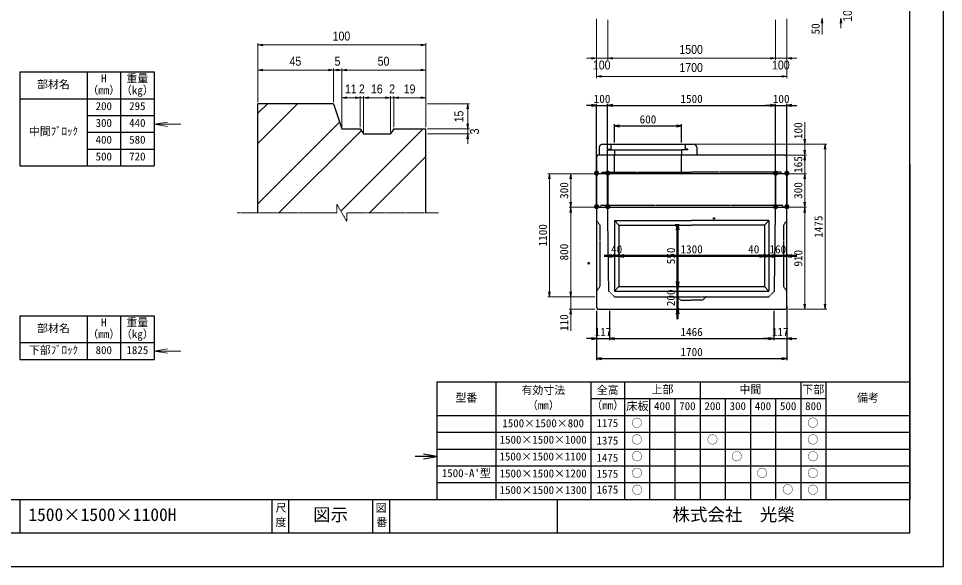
# Model space of a CAD drawing. Units: millimetres, scale not verified. Extents: x -210 to 210, y -148 to 148.
# Drawn here: x -65.4 to 210, y -148.5 to 14.7 of the extents above; entities that cross this region are included whole.
import ezdxf
from ezdxf.enums import TextEntityAlignment as Align

# ---------------------------------------------------------------- set-up
doc = ezdxf.new("R2010")
doc.units = ezdxf.units.MM
doc.header["$PDMODE"] = 32
doc.header["$PDSIZE"] = 0.5
doc.linetypes.add('USER1', pattern=[12.95, 6.35, -3.175, 0.25, -3.175])
doc.linetypes.add('USER2', pattern=[4.7625, 3.175, -1.5875])
doc.layers.add('0-0', color=7, linetype='Continuous')
for name, color, linetype, lineweight in [('0-1_0', 9, 'Continuous', 25), ('0-2_dims', 2, 'Continuous', 13), ('0-3_pen1実線', 4, 'Continuous', 13), ('0-4_pen3実線', 7, 'Continuous', 25), ('0-5_pen4実線', 6, 'Continuous', 25), ('0-6_pen1一点', 4, 'USER1', 13), ('0-7_pen2破線', 3, 'USER2', 25), ('0-8_鉄筋１', 7, 'Continuous', 50)]:
    doc.layers.add(name, color=color, linetype=linetype, lineweight=lineweight)
doc.styles.add('ＭＳ ゴシック', font='')
doc.styles.add('ＭＳ Ｐゴシック', font='')
doc.styles.get('ＭＳ ゴシック').set_extended_font_data('MS Gothic')
doc.styles.get('ＭＳ Ｐゴシック').set_extended_font_data('MS PGothic')

# ---------------------------------------------------------------- blocks, each defined once
blk = doc.blocks.new('部分図 1')
at = {"layer": '0-1_0'}
blk.add_lwpolyline([(0, 0), (12600, 0), (12600, 8910), (0, 8910)], close=True, dxfattribs=at)
at = {"layer": '0-2_dims'}
for p, q in [((9500, 4895), (9500, 4527)), ((9500, 4895), (9500, 4365)), ((9600, 4885), (9600, 4527)), ((9600, 4885), (9600, 4527)), ((11100, 4885), (11100, 4527)), ((11100, 4885), (11100, 4527)), ((11200, 4895), (11200, 4527)), ((11200, 4895), (11200, 4365)), ((11683, 4900), (11683, 4810)), ((6475.03, 4150.99), (6475.03, 4676.54)), ((6475.03, 4661.54), (7975.03, 4661.54)), ((7975.03, 3925.99), (7975.03, 4676.54)), ((9500, 4542), (9410, 4542)), ((9600, 4542), (9500, 4542)), ((9600, 4542), (9690, 4542)), ((9600, 4542), (11100, 4542)), ((11100, 4542), (11010, 4542)), ((11100, 4542), (11200, 4542)), ((11200, 4542), (11290, 4542)), ((6475.03, 4150.99), (6475.03, 4451.54)), ((7150.03, 4436.54), (6475.03, 4436.54)), ((7150.03, 4150.99), (7150.03, 4451.54)), ((7150.03, 4150.99), (7150.03, 4451.54)), ((7150.03, 4436.54), (7225.03, 4436.54)), ((7225.03, 3925.99), (7225.03, 4451.54)), ((7225.03, 3925.99), (7225.03, 4451.54)), ((7975.03, 4436.54), (7225.03, 4436.54)), ((7975.03, 3925.99), (7975.03, 4451.54)), ((9500, 4380), (11200, 4380)), ((7225.03, 3925.99), (7225.03, 4203.77)), ((7390.03, 4188.77), (7225.03, 4188.77)), ((7390.03, 4188.77), (7300.03, 4188.77)), ((7390.03, 3925.99), (7390.03, 4203.77)), ((7390.03, 3925.99), (7390.03, 4203.77)), ((7390.03, 4188.77), (7420.03, 4188.77)), ((7420.03, 3884.74), (7420.03, 4203.77)), ((7420.03, 3880.99), (7420.03, 4203.77)), ((7420.03, 4188.77), (7510.03, 4188.77)), ((7420.03, 4188.77), (7660.03, 4188.77)), ((7660.03, 4188.77), (7570.03, 4188.77)), ((7660.03, 3880.99), (7660.03, 4203.77)), ((7660.03, 3880.99), (7660.03, 4203.77)), ((7660.03, 4188.77), (7690.03, 4188.77)), ((7690.03, 3925.99), (7690.03, 4203.77)), ((7690.03, 3925.99), (7690.03, 4203.77)), ((7690.03, 4188.77), (7780.03, 4188.77)), ((7690.03, 4188.77), (7975.03, 4188.77)), ((7975.03, 3925.99), (7975.03, 4203.77)), ((7990.03, 4135.99), (8365.12, 4135.99)), ((8350.12, 4135.99), (8350.12, 3910.99)), ((8350.12, 3910.99), (8350.12, 4000.99)), ((7990.03, 3910.99), (8365.12, 3910.99)), ((7990.03, 3910.99), (8365.12, 3910.99)), ((8350.12, 3910.99), (8350.12, 3865.99)), ((7990.03, 3865.99), (8365.12, 3865.99)), ((8350.12, 3865.99), (8350.12, 3775.99))]:
    blk.add_line(p, q, dxfattribs=at)
at = {"layer": '0-2_dims', "lineweight": 18}
for p, q in [((11516, 4900), (11516, 4755)), ((11361, 3775), (11361, 3970)), ((5548.7, 3952), (5788, 3952)), ((10380, 3775), (11376, 3775)), ((10410, 3775), (11557, 3775)), ((11361, 3775), (11361, 3675)), ((11361, 3675), (11361, 3765)), ((11542, 3775), (11542, 2300)), ((11205, 3675), (11376, 3675)), ((11205, 3675), (11376, 3675)), ((11361, 3675), (11361, 3585)), ((11361, 3675), (11361, 3510)), ((9470, 3510), (9065, 3510)), ((9080, 3510), (9080, 2410)), ((9485, 3510), (9255, 3510)), ((9270, 3510), (9270, 3210)), ((11205, 3510), (11376, 3510)), ((11205, 3510), (11376, 3510)), ((11361, 3510), (11361, 3420)), ((11361, 3510), (11361, 3210)), ((9485, 3210), (9255, 3210)), ((9470, 3210), (9255, 3210)), ((9270, 3210), (9270, 2410)), ((11215, 3210), (11376, 3210)), ((11230, 3210), (11376, 3210)), ((11361, 3210), (11361, 2300)), ((9270, 2410), (9270, 2500)), ((9470, 2410), (9065, 2410)), ((9485, 2410), (9255, 2410)), ((9485, 2410), (9255, 2410)), ((9270, 2410), (9270, 2300)), ((9485, 2300), (9255, 2300)), ((9270, 2300), (9270, 2105)), ((11215, 2300), (11376, 2300)), ((11230, 2300), (11557, 2300)), ((5548.7, 1925.44), (5788, 1925.44))]:
    blk.add_line(p, q, dxfattribs=at)
for points in [[(11523.5, 4855), (11516, 4900), (11508.5, 4855)], [(5668.7, 3972), (5548.7, 3952), (5668.7, 3932)], [(11353.5, 3820), (11361, 3775), (11368.5, 3820)], [(11353.5, 3720), (11361, 3675), (11368.5, 3720)], [(11549.5, 3730), (11542, 3775), (11534.5, 3730)], [(11368.5, 3630), (11361, 3675), (11353.5, 3630)], [(9087.5, 3465), (9080, 3510), (9072.5, 3465)], [(9277.5, 3465), (9270, 3510), (9262.5, 3465)], [(11368.5, 3465), (11361, 3510), (11353.5, 3465)], [(11368.5, 3465), (11361, 3510), (11353.5, 3465)], [(9262.5, 3255), (9270, 3210), (9277.5, 3255)], [(11353.5, 3255), (11361, 3210), (11368.5, 3255)], [(9277.5, 3165), (9270, 3210), (9262.5, 3165)], [(11368.5, 3165), (11361, 3210), (11353.5, 3165)], [(9072.5, 2455), (9080, 2410), (9087.5, 2455)], [(9262.5, 2455), (9270, 2410), (9277.5, 2455)], [(9262.5, 2455), (9270, 2410), (9277.5, 2455)], [(11353.5, 2345), (11361, 2300), (11368.5, 2345)], [(11534.5, 2345), (11542, 2300), (11549.5, 2345)], [(9277.5, 2255), (9270, 2300), (9262.5, 2255)], [(5668.7, 1945.44), (5548.7, 1925.44), (5668.7, 1905.44)]]:
    blk.add_lwpolyline(points, dxfattribs=at)
at = {"layer": '0-2_dims'}
for points in [[(11690.5, 4855), (11683, 4900), (11675.5, 4855)], [(6520.03, 4669.04), (6475.03, 4661.54), (6520.03, 4654.04)], [(7930.03, 4654.04), (7975.03, 4661.54), (7930.03, 4669.04)], [(9455, 4534.5), (9500, 4542), (9455, 4549.5)], [(9645, 4549.5), (9600, 4542), (9645, 4534.5)], [(9645, 4549.5), (9600, 4542), (9645, 4534.5)], [(11055, 4534.5), (11100, 4542), (11055, 4549.5)], [(11055, 4534.5), (11100, 4542), (11055, 4549.5)], [(11245, 4549.5), (11200, 4542), (11245, 4534.5)], [(6520.03, 4444.04), (6475.03, 4436.54), (6520.03, 4429.04)], [(7105.03, 4429.04), (7150.03, 4436.54), (7105.03, 4444.04)], [(7195.03, 4444.04), (7150.03, 4436.54), (7195.03, 4429.04)], [(7180.03, 4429.04), (7225.03, 4436.54), (7180.03, 4444.04)], [(7270.03, 4444.04), (7225.03, 4436.54), (7270.03, 4429.04)], [(7930.03, 4429.04), (7975.03, 4436.54), (7930.03, 4444.04)], [(9545, 4387.5), (9500, 4380), (9545, 4372.5)], [(11155, 4372.5), (11200, 4380), (11155, 4387.5)], [(7270.03, 4196.27), (7225.03, 4188.77), (7270.03, 4181.27)], [(7345.03, 4181.27), (7390.03, 4188.77), (7345.03, 4196.27)], [(7345.03, 4181.27), (7390.03, 4188.77), (7345.03, 4196.27)], [(7465.03, 4196.27), (7420.03, 4188.77), (7465.03, 4181.27)], [(7465.03, 4196.27), (7420.03, 4188.77), (7465.03, 4181.27)], [(7615.03, 4181.27), (7660.03, 4188.77), (7615.03, 4196.27)], [(7615.03, 4181.27), (7660.03, 4188.77), (7615.03, 4196.27)], [(7735.03, 4196.27), (7690.03, 4188.77), (7735.03, 4181.27)], [(7735.03, 4196.27), (7690.03, 4188.77), (7735.03, 4181.27)], [(7930.03, 4181.27), (7975.03, 4188.77), (7930.03, 4196.27)], [(8357.62, 4090.99), (8350.12, 4135.99), (8342.62, 4090.99)], [(8342.62, 3955.99), (8350.12, 3910.99), (8357.62, 3955.99)], [(8342.62, 3955.99), (8350.12, 3910.99), (8357.62, 3955.99)], [(8357.62, 3820.99), (8350.12, 3865.99), (8342.62, 3820.99)]]:
    blk.add_lwpolyline(points, dxfattribs=at)
at = {"layer": '0-3_pen1実線'}
for p, q in [((6475.03, 4050.36), (6560.66, 4135.99)), ((6475.03, 3780.95), (6830.07, 4135.99)), ((6475.03, 3242.14), (7204.74, 3971.85)), ((6663.29, 3160.99), (7399.33, 3897.03)), ((7216.64, 3175.52), (7952.11, 3910.99)), ((10260, 3722.02), (10262.98, 3725)), ((7471.51, 3160.99), (7975.03, 3664.51))]:
    blk.add_line(p, q, dxfattribs=at)
at = {"layer": '0-4_pen3実線'}
for p, q in [((4948.7, 4421), (4948.7, 3581)), ((5248.7, 4421), (5248.7, 3581)), ((4348.7, 4181), (5548.7, 4181)), ((6475.03, 3160.99), (6475.03, 4135.99)), ((7150.03, 4135.99), (6475.03, 4135.99)), ((9500, 3226), (9500, 4135)), ((9599.8, 3229.5), (9599.8, 4135)), ((9599.8, 3229.5), (9599.8, 4135)), ((11099.79, 3229.5), (11099.79, 4135)), ((11099.79, 3229.5), (11099.79, 4135)), ((11200, 3224.69), (11200, 4135)), ((9500, 4120), (9410, 4120)), ((9500, 4120), (9599.8, 4120)), ((9599.8, 4120), (9689.8, 4120)), ((9599.8, 4120), (11099.79, 4120)), ((11099.79, 4120), (11009.79, 4120)), ((11099.79, 4120), (11200, 4120)), ((11200, 4120), (11290, 4120)), ((4948.7, 4031), (5548.7, 4031)), ((7690.03, 3910.99), (7660.03, 3865.99)), ((7690.03, 3910.99), (7975.03, 3910.99)), ((7975.03, 3160.99), (7975.03, 3910.99)), ((9660, 3790), (9660, 3952)), ((9660, 3937), (10260, 3937)), ((10260, 3790), (10260, 3952)), ((4948.7, 3881), (5548.7, 3881)), ((4948.7, 3731), (5548.7, 3731)), ((9525, 3745), (9525, 3675)), ((9555, 3775), (10365, 3775)), ((10395, 3745), (10395, 3675)), ((9510, 3675), (9500, 3665)), ((9500, 3665), (9500, 3510)), ((11190, 3675), (9510, 3675)), ((11190, 3675), (11200, 3665)), ((11200, 3510), (11200, 3665)), ((11200, 3510), (9500, 3510)), ((11200, 3510), (11200, 3210)), ((9500, 3211), (9500, 2311)), ((11200, 2311), (11200, 3211)), ((9660, 3091), (10350, 3091)), ((9660, 3091), (9660, 2461)), ((9700, 3051), (9660, 3091)), ((11040, 3091), (10350, 3091)), ((11000, 3051), (11040, 3091)), ((11040, 3091), (11040, 2461)), ((9700, 3051), (9700, 2501)), ((9700, 3051), (10350, 3051)), ((11000, 3051), (10350, 3051)), ((11000, 3051), (11000, 2501)), ((9700, 2501), (9660, 2461)), ((9700, 2501), (10350, 2501)), ((10350, 2501), (11000, 2501)), ((11000, 2501), (11040, 2461)), ((9660, 2461), (10350, 2461)), ((10350, 2461), (11039.34, 2461.66)), ((11200, 2330), (11200, 2022)), ((4948.7, 2240.74), (4948.7, 1850.74)), ((5248.7, 2240.74), (5248.7, 1850.74)), ((9500, 2311), (9510, 2301)), ((9500, 2286), (9500, 2022)), ((9510, 2301), (11190, 2301)), ((9616.8, 2286), (9616.8, 2022)), ((9616.8, 2286), (9616.8, 2022)), ((11083, 2286), (11083, 2022)), ((11083, 2286), (11083, 2022)), ((11200, 2311), (11190, 2301)), ((9500, 2205), (9500, 1843)), ((11200, 2180), (11200, 1843)), ((4348.7, 2000.74), (5548.7, 2000.74)), ((9500, 2037), (9410, 2037)), ((9500, 2037), (9616.8, 2037)), ((9616.8, 2037), (9706.8, 2037)), ((9616.8, 2037), (11083, 2037)), ((11083, 2037), (10993, 2037)), ((11083, 2037), (11200, 2037)), ((11200, 2037), (11290, 2037)), ((9500, 1858), (11200, 1858)), ((8600, 1650), (8600, 600)), ((9450, 1650), (9450, 600)), ((9750, 1650), (9750, 600)), ((10425, 1650), (10425, 600)), ((11325, 1650), (11325, 600)), ((11550, 1650), (11550, 600)), ((9453.73, 1500), (11550, 1500)), ((9975, 1500), (9975, 600)), ((10200, 1500), (10200, 600)), ((10650, 1500), (10650, 600)), ((10875, 1500), (10875, 600)), ((11100, 1500), (11100, 600)), ((8075, 1350), (12300, 1350)), ((8075, 1200), (12300, 1200)), ((8075, 1050), (12300, 1050)), ((8075, 983), (7880, 983)), ((8075, 900), (12300, 900)), ((8075, 750), (12300, 750)), ((4350, 600), (4350, 300)), ((6750, 600), (6750, 300)), ((7650, 600), (7650, 300))]:
    blk.add_line(p, q, dxfattribs=at)
for points in [[(7150.03, 4135.99), (7225.03, 3910.99), (7390.03, 3910.99), (7420.03, 3865.99), (7660.03, 3865.99)], [(9455, 4112.5), (9500, 4120), (9455, 4127.5)], [(9644.8, 4127.5), (9599.8, 4120), (9644.8, 4112.5)], [(9644.8, 4127.5), (9599.8, 4120), (9644.8, 4112.5)], [(11054.79, 4112.5), (11099.79, 4120), (11054.79, 4127.5)], [(11054.79, 4112.5), (11099.79, 4120), (11054.79, 4127.5)], [(11245, 4127.5), (11200, 4120), (11245, 4112.5)], [(9705, 3944.5), (9660, 3937), (9705, 3929.5)], [(10215, 3929.5), (10260, 3937), (10215, 3944.5)], [(9500, 3510), (9500, 3210), (11200, 3210)], [(9455, 2029.5), (9500, 2037), (9455, 2044.5)], [(9661.8, 2044.5), (9616.8, 2037), (9661.8, 2029.5)], [(9661.8, 2044.5), (9616.8, 2037), (9661.8, 2029.5)], [(11038, 2029.5), (11083, 2037), (11038, 2044.5)], [(11038, 2029.5), (11083, 2037), (11038, 2044.5)], [(11245, 2044.5), (11200, 2037), (11245, 2029.5)], [(9545, 1865.5), (9500, 1858), (9545, 1850.5)], [(11155, 1850.5), (11200, 1858), (11155, 1865.5)], [(7955, 963), (8075, 983), (7955, 1003)]]:
    blk.add_lwpolyline(points, dxfattribs=at)
blk.add_circle((10549.9, 3111.1), 5.6, dxfattribs=at)
for centre, start, end in [((9555, 3745), 90, 180), ((10365, 3745), 0, 90)]:
    blk.add_arc(centre, 30, start, end, dxfattribs=at)
blk.add_point((9429.61, 2710.71), dxfattribs=at)
at = {"layer": '0-5_pen4実線'}
for p, q in [((4348.7, 4421), (5548.7, 4421)), ((4348.7, 4421), (4348.7, 3581)), ((5548.7, 4421), (5548.7, 3581)), ((4348.7, 3581), (5548.7, 3581)), ((12300, 3594.97), (12300, 2094.97)), ((4348.7, 2240.74), (5548.7, 2240.74)), ((4348.7, 2240.74), (4348.7, 1850.74)), ((5548.7, 2240.74), (5548.7, 1850.74)), ((12300, 2100), (12300, 600)), ((4348.7, 1850.74), (5548.7, 1850.74)), ((8075, 1650), (12300, 1650)), ((8075, 1650), (8075, 600)), ((300, 600), (12300, 600)), ((6600, 600), (6600, 300)), ((7500, 600), (7500, 300)), ((9150, 600), (9150, 300))]:
    blk.add_line(p, q, dxfattribs=at)
blk.add_lwpolyline([(300, 300), (12300, 300), (12300, 8610), (300, 8610)], close=True, dxfattribs=at)
at = {"layer": '0-6_pen1一点'}
for p, q in [((7181.73, 3160.99), (7181.73, 3235.99)), ((7268.33, 3085.99), (7181.73, 3235.99)), ((7181.73, 3160.99), (6287.53, 3160.99)), ((8087.53, 3160.99), (7268.33, 3160.99)), ((7268.33, 3160.99), (7268.33, 3085.99))]:
    blk.add_line(p, q, dxfattribs=at)
at = {"layer": '0-7_pen2破線'}
for p, q in [((9604, 3731), (9628, 3731)), ((9604, 3731), (9604, 3725)), ((9604, 3725), (10257.02, 3725)), ((9628, 3775), (9628, 3731)), ((9660, 3725), (9660, 3675)), ((10316, 3725), (10260, 3725)), ((10260, 3725), (10260, 3675)), ((10292, 3775), (10292, 3731)), ((10316, 3731), (10292, 3731)), ((10316, 3731), (10316, 3725)), ((9660, 3510), (9660, 3675)), ((10260, 3510), (10260, 3675)), ((9545, 3510), (9550, 3525)), ((9550, 3525), (10350, 3525)), ((9600, 3510), (9600, 3225)), ((11100, 3510), (11100, 3225)), ((9530, 3210), (9535, 3225)), ((10350, 3225), (9535, 3225)), ((11165, 3225), (10350, 3225)), ((11170, 3210), (11165, 3225)), ((9610, 2461), (9600, 3211)), ((11090, 2461), (11099.8, 3211)), ((9500, 3091), (9530, 3051)), ((11200, 3091), (11170, 3051)), ((9530, 3051), (9530, 2501)), ((11170, 3051), (11170, 2501)), ((9530, 2501), (9500, 2461)), ((11170, 2501), (11200, 2461)), ((9660, 2411), (9610, 2461)), ((9660, 2411), (10350, 2411)), ((10220, 2411), (10250, 2381)), ((10350, 2411), (11040, 2411)), ((10480, 2411), (10450, 2381)), ((11040, 2411), (11090, 2461)), ((10250, 2381), (10350, 2381)), ((10450, 2381), (10350, 2381))]:
    blk.add_line(p, q, dxfattribs=at)
blk.add_lwpolyline([(11155, 3510), (11150, 3525), (10350, 3525)], dxfattribs=at)
at = {"layer": '0-8_鉄筋１'}
for p, q in [((10202.5, 3051), (10239, 3051)), ((10224, 3051), (10224, 2501)), ((9660, 2776), (9570, 2776)), ((9660, 2776), (9660, 2791)), ((9660, 2776), (9700, 2776)), ((9700, 2776), (9700, 2791)), ((9700, 2776), (9700, 2791)), ((9700, 2776), (9790, 2776)), ((9700, 2776), (11000, 2776)), ((11000, 2776), (10855, 2776)), ((11040, 2776), (10950, 2776)), ((11000, 2776), (11000, 2791)), ((11000, 2776), (11000, 2791)), ((11000, 2776), (11040, 2776)), ((11040, 2776), (11040, 2791)), ((11040, 2776), (11040, 2791)), ((11040, 2776), (11130, 2776)), ((11040, 2776), (11200, 2776)), ((11200, 2776), (11200, 2791)), ((11200, 2776), (11290, 2776)), ((10224, 2501), (10224, 2591)), ((10224, 2501), (10239, 2501)), ((10224, 2501), (10239, 2501)), ((10224, 2501), (10224, 2301)), ((10224, 2301), (10239, 2301)), ((10224, 2301), (10224, 2211))]:
    blk.add_line(p, q, dxfattribs=at)
for points in [[(10231.5, 3006), (10224, 3051), (10216.5, 3006)], [(9615, 2768.5), (9660, 2776), (9615, 2783.5)], [(9745, 2783.5), (9700, 2776), (9745, 2768.5)], [(9745, 2783.5), (9700, 2776), (9745, 2768.5)], [(10955, 2768.5), (11000, 2776), (10955, 2783.5)], [(10955, 2768.5), (11000, 2776), (10955, 2783.5)], [(10995, 2768.5), (11040, 2776), (10995, 2783.5)], [(11085, 2783.5), (11040, 2776), (11085, 2768.5)], [(11245, 2783.5), (11200, 2776), (11245, 2768.5)], [(10216.5, 2546), (10224, 2501), (10231.5, 2546)], [(10216.5, 2546), (10224, 2501), (10231.5, 2546)], [(10231.5, 2256), (10224, 2301), (10216.5, 2256)]]:
    blk.add_lwpolyline(points, dxfattribs=at)
at = {"layer": '0-2_dims', "color": 7, "style": 'ＭＳ Ｐゴシック', "width": 0.9}
for s, p in [('100', (11807.09, 4868.18)), ('15', (8335.12, 3968.95)), ('3', (8474.21, 3861.22))]:
    blk.add_text(s, height=79.98, rotation=90, dxfattribs=at).set_placement(p, align=Align.BOTTOM_LEFT)
at = {"layer": '0-2_dims', "color": 7, "style": 'ＭＳ ゴシック'}
for s, p in [('50', (11515.5, 4755)), ('100', (11360.5, 3820)), ('165', (11360.5, 3517.5)), ('300', (9269.5, 3285)), ('300', (11360.5, 3285)), ('1475', (11541.5, 2937.5)), ('1100', (9079.5, 2860)), ('800', (9269.5, 2735)), ('910', (11360.5, 2680)), ('110', (9269.5, 2105))]:
    blk.add_text(s, height=73.31, rotation=90, dxfattribs=at).set_placement(p, align=Align.BOTTOM_LEFT)
at = {"layer": '0-2_dims', "color": 7, "style": 'ＭＳ Ｐゴシック', "width": 0.9}
for s, p in [('100', (7143.21, 4676.54)), ('1500', (10240.91, 4557)), ('45', (6757.98, 4451.54)), ('5', (7160.26, 4451.54)), ('50', (7545.48, 4451.54)), ('100', (9468.18, 4417.91)), ('1700', (10240.91, 4395)), ('100', (11068.18, 4417.91)), ('11', (7252.98, 4203.77)), ('2', (7377.76, 4203.77)), ('16', (7485.48, 4203.77)), ('2', (7647.76, 4203.77)), ('19', (7777.98, 4203.77))]:
    blk.add_text(s, height=79.98, dxfattribs=at).set_placement(p, align=Align.BOTTOM_LEFT)
at = {"layer": '0-4_pen3実線', "style": 'ＭＳ ゴシック'}
for s, height, p in [('H', 71.47, (5074.33, 4304.75)), ('重量', 71.47, (5301.22, 4304.76)), ('部材名', 71.47, (4502.47, 4252.26)), ('（mm）', 71.49, (4952.43, 4199.74)), ('（kg）', 71.49, (5252.43, 4199.74)), ('100', 73.31, (9474.9, 4120.5)), ('1500', 73.31, (10249.8, 4120.5)), ('100', 73.31, (11074.9, 4120.5)), ('200', 71.47, (5025.59, 4057.26)), ('295', 71.47, (5325.59, 4057.26)), ('300', 71.47, (5025.59, 3907.26)), ('440', 71.46, (5325.6, 3907.27)), ('600', 73.31, (9885, 3937.5)), ('中間ﾌﾞﾛｯｸ', 71.48, (4429.34, 3832.25)), ('400', 71.46, (5025.6, 3757.27)), ('580', 71.48, (5325.58, 3757.25)), ('500', 71.47, (5025.59, 3607.26)), ('720', 71.48, (5325.58, 3607.25)), ('部材名', 71.47, (4502.47, 2072)), ('H', 71.47, (5074.33, 2124.49)), ('重量', 71.47, (5301.22, 2124.5)), ('（mm）', 71.49, (4952.43, 2019.48)), ('（kg）', 71.49, (5252.43, 2019.48)), ('117', 73.31, (9483.4, 2037.5)), ('1466', 73.31, (10249.9, 2037.5)), ('117', 73.31, (11066.5, 2037.5)), ('下部ﾌﾞﾛｯｸ', 71.48, (4429.34, 1876.99)), ('800', 71.47, (5025.59, 1877)), ('1825', 71.47, (5301.21, 1877)), ('1700', 73.31, (10250, 1858.5)), ('有効寸法', 71.47, (8830.03, 1518.76)), ('全高', 71.47, (9502.52, 1518.76)), ('上部', 71.51, (9992.46, 1526.23)), ('中間', 71.46, (10777.52, 1526.26)), ('下部', 71.52, (11339.95, 1526.23)), ('型番', 71.47, (8240.02, 1451.26)), ('（mm）', 71.49, (8878.73, 1383.74)), ('（mm）', 71.49, (9453.73, 1383.74)), ('備考', 71.45, (11827.54, 1451.27)), ('床板', 73.31, (9766, 1375)), ('400', 71.46, (10014.4, 1376.27)), ('700', 71.48, (10239.37, 1376.25)), ('200', 71.47, (10464.39, 1376.26)), ('300', 71.47, (10689.39, 1376.26)), ('400', 71.46, (10914.4, 1376.27)), ('500', 71.47, (11139.39, 1376.26)), ('800', 71.47, (11364.39, 1376.26)), ('○', 71.37, (9812.33, 1225.33)), ('○', 71.37, (11384.33, 1226.33)), ('1500×1500×800', 71.48, (8659.38, 1223.25)), ('1175', 71.47, (9500, 1225.18)), ('1500×1500×1000', 71.48, (8635.01, 1076.25)), ('1375', 71.47, (9500, 1068.18)), ('○', 71.37, (9812.33, 1076.33)), ('○', 71.37, (10487.33, 1076.33)), ('○', 71.37, (11384.33, 1076.33)), ('1500×1500×1100', 71.48, (8633.34, 926.25)), ('1475', 71.47, (9500, 915.18)), ('○', 71.37, (9813.33, 926.33)), ('○', 71.37, (10704.83, 926.33)), ('○', 71.37, (11384.33, 926.33)), ("1500-A'型", 71.47, (8118.15, 777.25)), ('1500×1500×1200', 71.48, (8635.01, 774.25)), ('1575', 71.47, (9500, 772.18)), ('○', 71.37, (9813.83, 777.33)), ('○', 71.37, (10930.83, 777.33)), ('○', 71.37, (11384.33, 776.33)), ('1500×1500×1300', 71.48, (8635.01, 626.25)), ('1675', 71.47, (9500, 630.18)), ('○', 71.37, (9815.33, 626.33)), ('○', 71.37, (11159.33, 629.33)), ('○', 71.37, (11384.33, 626.33)), ('1500×1500×1100H', 114.4, (4425, 372.01)), ('尺', 71.42, (6633.3, 467.75)), ('図示', 114.3, (6969.04, 372.02)), ('図', 71.42, (7527.6, 467)), ('株式会社\u3000光榮', 114.4, (10179.07, 372.01)), ('度', 71.44, (6632.55, 339)), ('番', 71.42, (7533.3, 339.75))]:
    blk.add_text(s, height=height, dxfattribs=at).set_placement(p, align=Align.BOTTOM_LEFT)
at = {"layer": '0-4_pen3実線', "color": 1, "style": 'ＭＳ ゴシック'}
for p in [(9475.2, 3485), (9574.8, 3485), (11074.4, 3485), (11175, 3485), (9475.4, 3185.3), (9575.1, 3185.7), (11074.9, 3185.1), (11175, 3185)]:
    blk.add_text('●', height=36.66, dxfattribs=at).set_placement(p, align=Align.BOTTOM_LEFT)
at = {"layer": '0-8_鉄筋１', "style": 'ＭＳ ゴシック'}
for s, p in [('40', (9630, 2776.5)), ('1300', (10250, 2776.5)), ('40', (10855, 2776.5)), ('160', (11045, 2776.5))]:
    blk.add_text(s, height=73.31, dxfattribs=at).set_placement(p, align=Align.BOTTOM_LEFT)
for s, p in [('550', (10223.5, 2701)), ('200', (10223.5, 2326))]:
    blk.add_text(s, height=73.31, rotation=90, dxfattribs=at).set_placement(p, align=Align.BOTTOM_LEFT)

msp = doc.modelspace()

# ---------------------------------------------------------------- block references
at = {"layer": '0-0', "xscale": 0.0333333, "yscale": 0.0333333}
msp.add_blockref('部分図 1', (-210, -148.5), dxfattribs=at)

doc.saveas('drawing.dxf')
